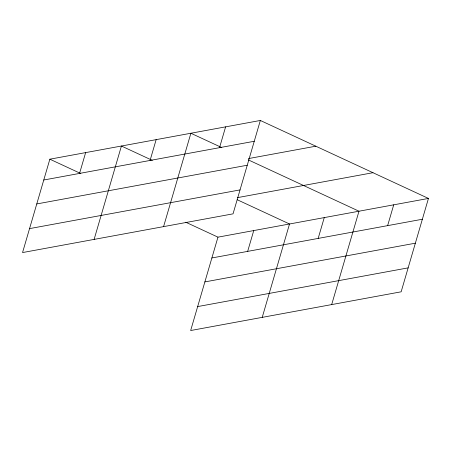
<?xml version="1.0" encoding="UTF-8"?>
<svg xmlns="http://www.w3.org/2000/svg" width="451" height="451" viewBox="0 0 451 451"><rect width="100%" height="100%" fill="white"/><g stroke="black" fill="none" stroke-linecap="round" stroke-linejoin="round"><path stroke-width="0.68" d="M260.345 120.468L49.852 159.192L22.55 252.566L233.037 213.847L260.345 120.468L428.45 198.434L401.148 291.808L190.655 330.532L217.963 237.153L428.45 198.434M79.551 173.421L85.639 152.607M94.118 239.402L121.42 146.023L152.308 160.353M150.065 160.449L156.153 139.635M163.578 226.622L190.886 133.248L221.774 147.573M219.53 147.669L225.613 126.855M247.655 251.387L253.744 230.574M262.223 317.369L289.525 223.989L237.203 199.725M318.169 238.416L324.258 217.602M331.682 304.588L358.99 211.215L248.264 159.857M387.635 225.635L393.717 204.822M43.77 180.005L254.257 141.281M248.4 158.6L315.818 146.197M36.768 203.948L247.255 165.229M29.552 228.618L240.045 189.899M237.457 197.634L372.977 172.705M211.874 257.966L422.361 219.248M204.872 281.914L415.36 243.19M197.656 306.584L408.149 267.866M49.852 159.192L80.746 173.517M185.812 222.247L217.963 237.153"/></g></svg>
